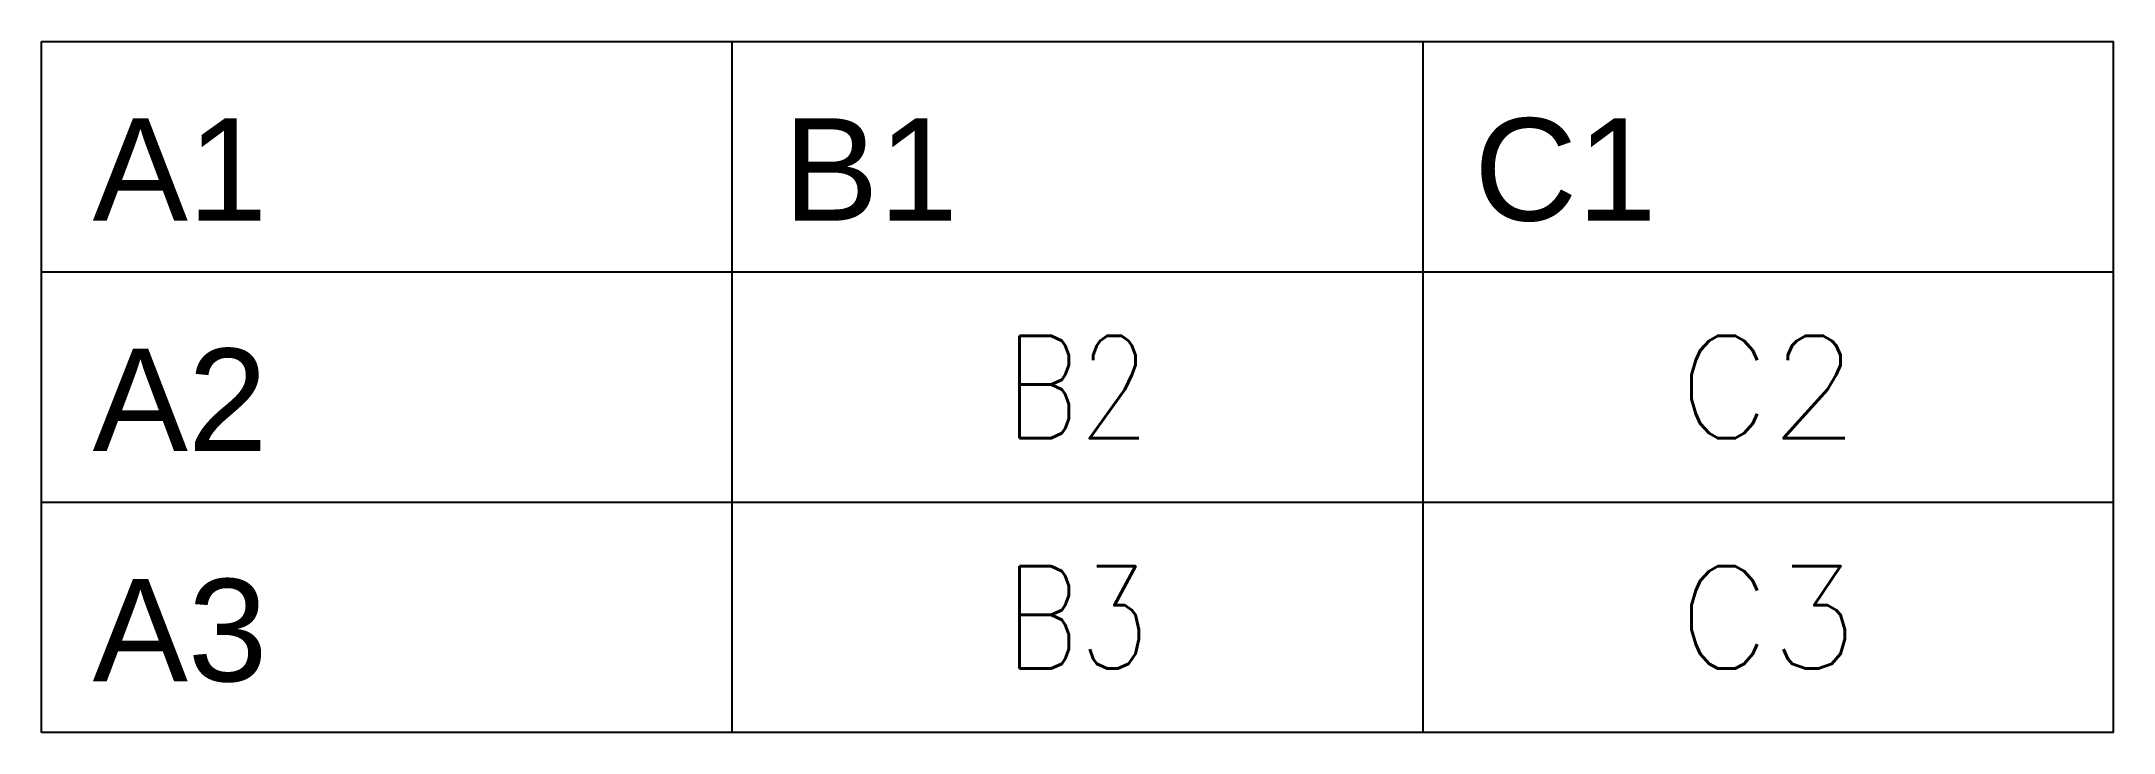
# Model space of a CAD drawing. Header units: millimetres. Extents: x 0 to 4050, y 0 to 1350.
import ezdxf
from ezdxf.enums import TextEntityAlignment as Align

# ---------------------------------------------------------------- set-up
doc = ezdxf.new("R2010")
doc.units = ezdxf.units.MM
for name, color, linetype in [('Layer1', 1, 'Continuous'), ('Layer2', 2, 'Continuous'), ('Layer3', 6, 'Continuous')]:
    doc.layers.add(name, color=color, linetype=linetype)
doc.styles.add('style1', font='arial.ttf')
doc.styles.add('style2', font='romans.shx')

msp = doc.modelspace()

# ---------------------------------------------------------------- linework, layer by layer
at = {"layer": 'Layer1'}
for p, q in [((0, 0), (0, 1350)), ((0, 1350), (4050, 1350)), ((1350, 0), (1350, 1350)), ((2700, 1350), (2700, 0)), ((4050, 0), (4050, 1350)), ((0, 900), (4050, 900)), ((0, 450), (4050, 450)), ((4050, 0), (0, 0))]:
    msp.add_line(p, q, dxfattribs=at)

# ---------------------------------------------------------------- texts
at = {"layer": 'Layer2', "style": 'style2', "width": 0.8}
for s, p in [('B2', (2025, 675)), ('B3', (2025, 225))]:
    msp.add_text(s, height=200, dxfattribs=at).set_placement(p, align=Align.MIDDLE_CENTER)
at = {"layer": 'Layer2', "style": 'style2'}
for s, p in [('C2', (3375, 675)), ('C3', (3375, 225))]:
    msp.add_text(s, height=200, dxfattribs=at).set_placement(p, align=Align.MIDDLE_CENTER)
at = {"layer": 'Layer3', "style": 'style1'}
for s, p in [('A1', (100, 1000)), ('B1', (1450, 1000)), ('C1', (2800, 1000)), ('A2', (100, 550)), ('A3', (100, 100))]:
    msp.add_text(s, height=200, dxfattribs=at).set_placement(p)

doc.saveas('drawing.dxf')
